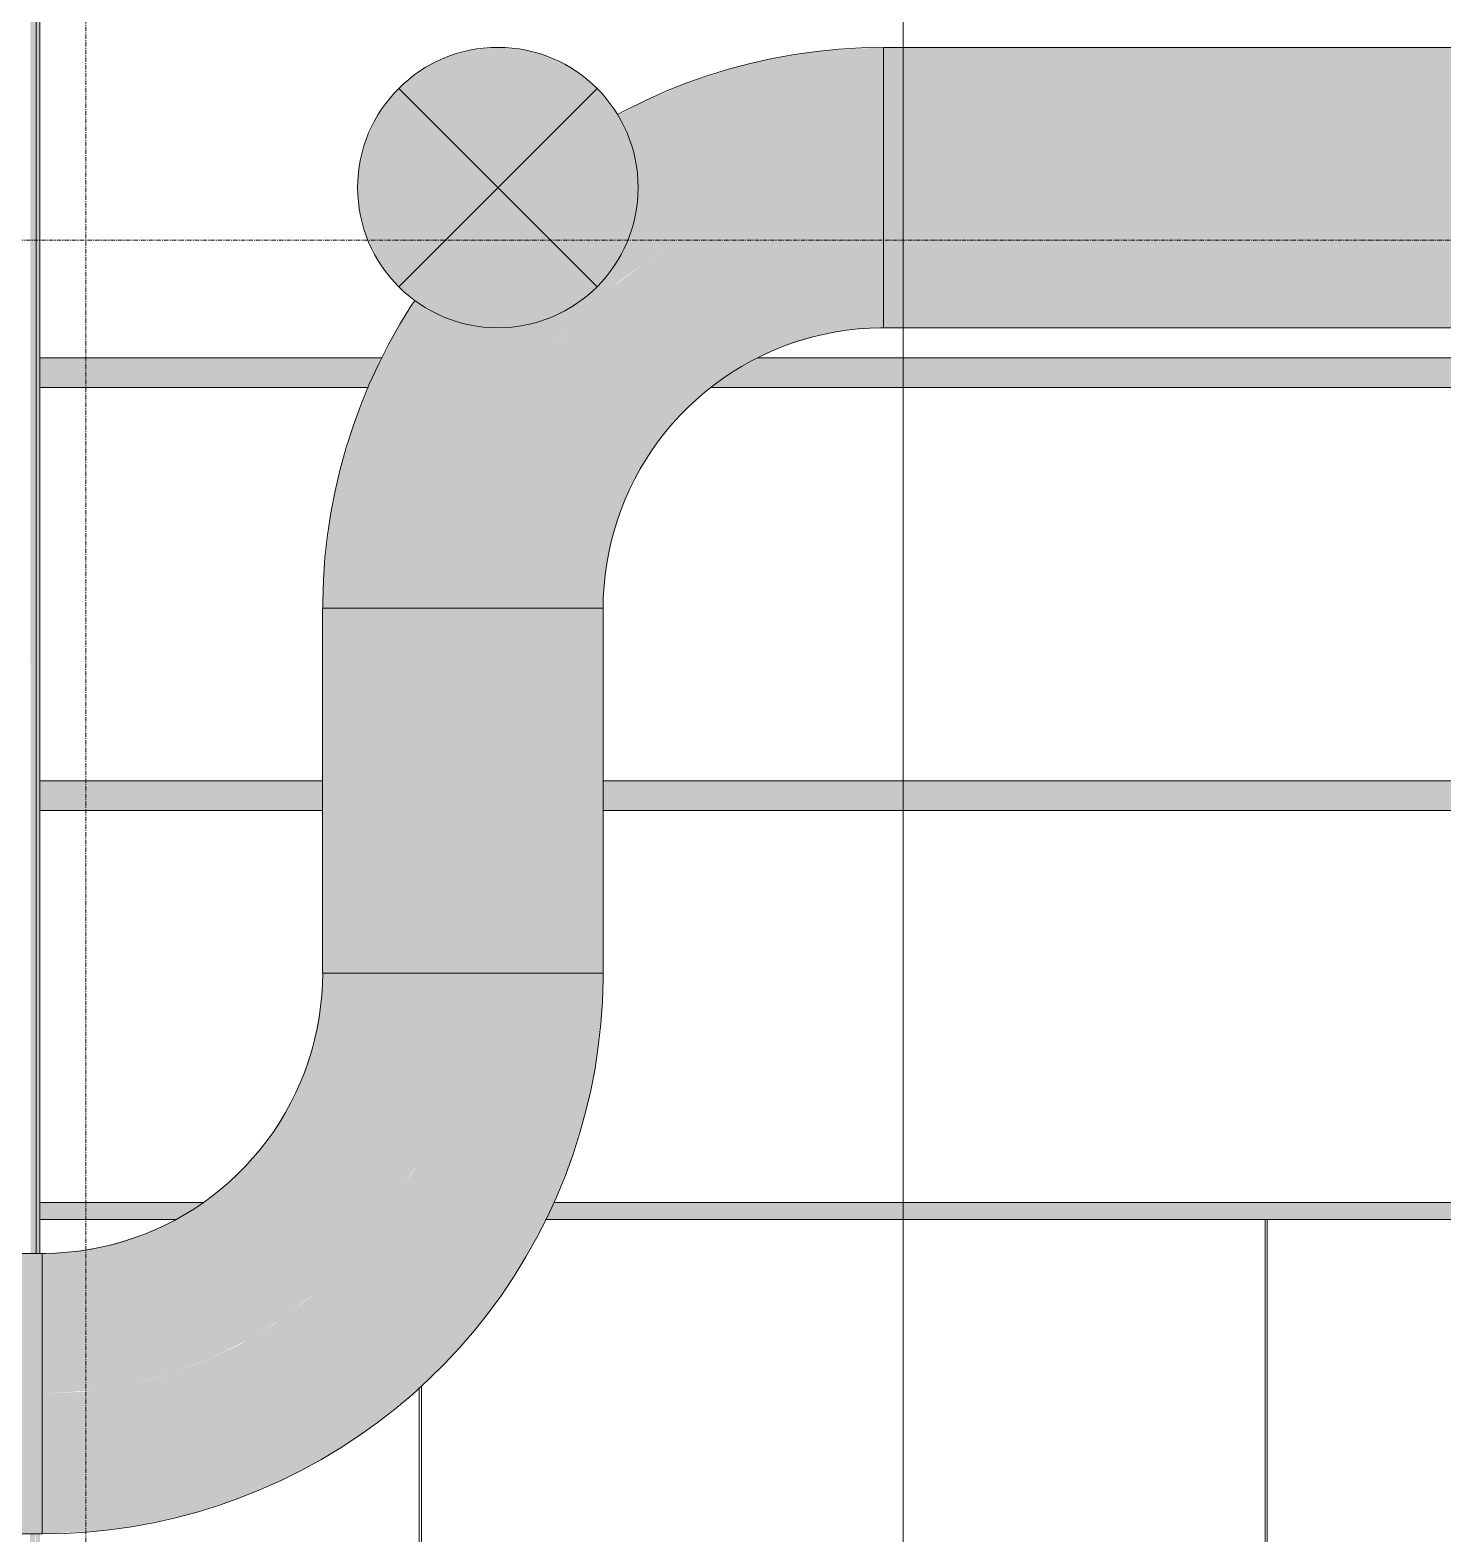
# Model space of a CAD drawing. Header units: inches. Extents: x -23445 to -32, y -314 to 853.
# Drawn here: x -8498.4 to -8337.2, y 110.4 to 282 of the extents above; entities that cross this region are included whole.
import ezdxf

# ---------------------------------------------------------------- set-up
doc = ezdxf.new("R2010")
doc.units = ezdxf.units.IN
doc.header["$MEASUREMENT"] = 0
doc.linetypes.add('Grid Line 1_2_', pattern=[0.875, 0.5, -0.125, 0.125, -0.125])
for name, color, linetype, lineweight in [('A-FLOR-LEVL', 51, 'Continuous', 9), ('A-WALL-PATT', 111, 'Continuous', 25), ('G-ANNO-SYMB', 111, 'Continuous', 9), ('I-WALL', 2, 'Continuous', 9), ('M-HVAC-DUCT', 70, 'Continuous', 9), ('M-HVAC-DUCT-ANNO', 70, 'Continuous', 9), ('S-BEAM', 12, 'Continuous', 9), ('S-COLS', 52, 'Continuous', 9), ('S-GRID', 1, 'Continuous', 9)]:
    doc.layers.add(name, color=color, linetype=linetype, lineweight=lineweight)

# ---------------------------------------------------------------- blocks, each defined once
blk = doc.blocks.new('Girt_C - 10_D-1401751-Building Section - North_South looking West _ Fitness Center')
at = {"layer": 'S-BEAM'}
h = blk.add_hatch(color=256, dxfattribs=at)
h.paths.add_polyline_path([(-21775.12, 146.25), (-21772.38, 146.25), (-21771.17, 148.19), (-21863.55, 148.19), (-21863.55, 146.25), (-21794.49, 146.25)], flags=0)
h.paths.add_polyline_path([(-22346.4, 146.25), (-22331.84, 146.25), (-22328.69, 148.19), (-22347.3, 148.19), (-22347.3, 146.25)], flags=0)
h.paths.add_polyline_path([(-21146.8, 146.25), (-21146.8, 148.19), (-21381.05, 148.19), (-21381.05, 146.25), (-21155.42, 146.25)], flags=0)
h.paths.add_polyline_path([(-22288.38, 146.25), (-22112.8, 146.25), (-22112.8, 148.19), (-22288.69, 148.19), (-22289.1, 147.24), (-22289.61, 146.25), (-22289.05, 146.25)], flags=0)
h.paths.add_polyline_path([(-21389.05, 146.25), (-21389.05, 148.19), (-21622.3, 148.19), (-21622.3, 146.25), (-21407.18, 146.25)], flags=0)
h.paths.add_polyline_path([(-22104.8, 146.25), (-21871.55, 146.25), (-21871.55, 148.19), (-22104.8, 148.19), (-22104.8, 147.24)], flags=0)
h.paths.add_polyline_path([(-21630.3, 146.25), (-21630.3, 148.19), (-21725.47, 148.19), (-21724.09, 146.25), (-21639.56, 146.25)], flags=0)
h.paths.add_polyline_path([(-21725.37, 146.25), (-21725.37, 146.25), (-21726.73, 148.19), (-21769.91, 148.19), (-21771.18, 146.25), (-21725.42, 146.25)], flags=0)
for p, q in [((-22328.69, 148.19), (-22347.3, 148.19)), ((-22112.8, 148.19), (-22288.69, 148.19))]:
    blk.add_line(p, q, dxfattribs=at)
blk = doc.blocks.new('Girt_Z - 10_D-1255199-Building Section - North_South looking West _ Fitness Center')
at = {"layer": 'S-BEAM'}
h = blk.add_hatch(color=256, dxfattribs=at)
h.paths.add_polyline_path([(-21146.8, 192.94), (-21146.8, 196.31), (-21381.05, 196.31), (-21381.05, 192.94), (-21174.79, 192.94)], flags=0)
h.paths.add_polyline_path([(-21742.31, 192.94), (-21741.8, 192.94), (-21739.65, 196.31), (-21757.83, 196.26), (-21755.55, 192.94), (-21746.07, 192.94)], flags=0)
h.paths.add_polyline_path([(-21736.69, 192.94), (-21630.3, 192.94), (-21630.3, 196.31), (-21738.4, 196.31), (-21740.56, 192.94)], flags=0)
h.paths.add_polyline_path([(-21389.05, 192.94), (-21389.05, 196.31), (-21622.3, 196.31), (-21622.3, 192.94), (-21407.18, 192.94)], flags=0)
h.paths.add_polyline_path([(-21863.55, 192.94), (-21756.8, 192.94), (-21759.12, 196.31), (-21863.55, 196.31)], flags=0)
h.paths.add_polyline_path([(-21871.55, 192.94), (-21871.55, 196.31), (-22104.8, 196.31), (-22104.8, 192.94), (-21871.95, 192.94)], flags=0)
h.paths.add_polyline_path([(-22112.8, 192.94), (-22112.8, 196.31), (-22283.05, 196.31), (-22283.05, 192.94), (-22181.8, 192.94)], flags=0)
h.paths.add_polyline_path([(-22315.05, 192.94), (-22315.05, 196.31), (-22347.3, 196.31), (-22347.3, 192.94), (-22336.72, 192.94)], flags=0)
for p, q in [((-22347.3, 196.31), (-22315.05, 196.31)), ((-22283.05, 196.31), (-22112.8, 196.31)), ((-22347.3, 192.94), (-22315.05, 192.94)), ((-22283.05, 192.94), (-22112.8, 192.94))]:
    blk.add_line(p, q, dxfattribs=at)
blk = doc.blocks.new('Girt_Z - 10_D-1254871-Building Section - North_South looking West _ Fitness Center')
at = {"layer": 'S-BEAM'}
h = blk.add_hatch(color=256, dxfattribs=at)
h.paths.add_polyline_path([(-21622.3, 241.19), (-21389.05, 241.19), (-21389.05, 244.56), (-21622.3, 244.56), (-21622.3, 242.96)], flags=0)
h.paths.add_polyline_path([(-21146.8, 241.19), (-21146.8, 244.56), (-21381.05, 244.56), (-21381.05, 241.19), (-21174.79, 241.19)], flags=0)
h.paths.add_polyline_path([(-21710.41, 241.19), (-21710.21, 241.19), (-21708.01, 244.56), (-21790.35, 244.56), (-21788.07, 241.19), (-21717.02, 241.19)], flags=0)
h.paths.add_polyline_path([(-21687.02, 241.19), (-21630.3, 241.19), (-21630.3, 244.56), (-21706.8, 244.56), (-21709, 241.19), (-21692.37, 241.19)], flags=0)
h.paths.add_polyline_path([(-22181.8, 241.19), (-22112.8, 241.19), (-22112.8, 244.56), (-22265.42, 244.56), (-22266.04, 244.27), (-22269.8, 241.89), (-22270.7, 241.19), (-22220.53, 241.19)], flags=0)
h.paths.add_polyline_path([(-22104.8, 241.19), (-21871.55, 241.19), (-21871.55, 244.56), (-22104.8, 244.56), (-22104.8, 242.96)], flags=0)
h.paths.add_polyline_path([(-21863.55, 241.19), (-21789.28, 241.19), (-21791.56, 244.56), (-21863.55, 244.56), (-21863.55, 242.96)], flags=0)
h.paths.add_polyline_path([(-22309.83, 241.19), (-22308.82, 243.5), (-22308.27, 244.56), (-22347.3, 244.56), (-22347.3, 241.19), (-22310.11, 241.19)], flags=0)
for p, q in [((-22347.3, 244.56), (-22308.27, 244.56)), ((-22265.42, 244.56), (-22112.8, 244.56)), ((-22347.3, 241.19), (-22309.83, 241.19)), ((-22270.7, 241.19), (-22112.8, 241.19))]:
    blk.add_line(p, q, dxfattribs=at)
blk = doc.blocks.new('Round Elbow - 1_5 D-1342547-Building Section - North_South looking West _ Fitness Center')
at = {"layer": 'M-HVAC-DUCT'}
for points in [[(-22300.16, 216), (-22299.05, 216), (-22298.82, 220.7), (-22297.99, 225.93), (-22296.99, 229.93), (-22295.4, 234.37), (-22293.39, 238.63), (-22290.74, 242.96), (-22288.16, 246.45), (-22284.6, 250.3), (-22281.2, 253.33), (-22277.72, 255.91), (-22273.38, 258.47), (-22268.94, 260.52), (-22264.64, 262.02), (-22260.15, 263.12), (-22255.76, 263.77), (-22251.05, 264), (-22251.05, 280), (-22257.5, 279.64), (-22262.17, 279.03), (-22267.62, 277.82), (-22273.67, 275.84), (-22278.62, 273.73), (-22281.35, 272.23), (-22281.01, 271.59), (-22279.97, 269.28), (-22279.26, 266.36), (-22279.05, 264), (-22279.41, 260.8), (-22280.02, 258.53), (-22281.2, 256), (-22282.8, 253.71), (-22284.99, 251.59), (-22287.05, 250.14), (-22289.58, 248.96), (-22292.72, 248.2), (-22295.05, 248), (-22297.99, 248.29), (-22300.71, 249.05), (-22303.44, 250.41), (-22304.48, 251.14), (-22306.48, 248), (-22309.09, 242.96), (-22311.45, 237.08), (-22313.03, 231.85), (-22314.08, 227.11), (-22314.85, 220.67), (-22315.05, 216), (-22301.16, 216)], [(-22284.38, 216), (-22283.05, 216), (-22282.82, 219.86), (-22282.03, 223.94), (-22280.75, 227.85), (-22279.39, 230.87), (-22277.33, 234.25), (-22275.01, 237.22), (-22271.9, 240.25), (-22268.94, 242.51), (-22265.33, 244.6), (-22262.4, 245.92), (-22258.38, 247.13), (-22254.91, 247.77), (-22251.05, 248.01), (-22251.05, 264), (-22255.83, 263.76), (-22260.42, 263.08), (-22264.99, 261.93), (-22269.42, 260.35), (-22273.68, 258.33), (-22277.93, 255.76), (-22282.12, 252.54), (-22284.99, 249.94), (-22288.31, 246.25), (-22290.96, 242.67), (-22293.39, 238.63), (-22295.4, 234.37), (-22296.99, 229.93), (-22298.13, 225.36), (-22298.82, 220.7), (-22299.05, 216), (-22285.2, 216)]]:
    blk.add_hatch(color=256, dxfattribs=at).paths.add_polyline_path(points, flags=0)
for p, q in [((-22251.05, 280), (-22251.05, 264)), ((-22251.05, 264), (-22251.05, 248)), ((-22299.05, 216), (-22315.05, 216)), ((-22283.05, 216), (-22299.05, 216))]:
    blk.add_line(p, q, dxfattribs=at)
at = {"layer": 'M-HVAC-DUCT', "flags": 128}
for points in [[(-22251.05, 280), (-22253.61, 279.95), (-22256.17, 279.8), (-22258.71, 279.54), (-22261.25, 279.18), (-22263.77, 278.72), (-22266.27, 278.17), (-22268.74, 277.51), (-22271.19, 276.75), (-22273.6, 275.9), (-22275.98, 274.95), (-22278.31, 273.9), (-22280.61, 272.77), (-22281.42, 272.32)], [(-22304.51, 251.17), (-22304.91, 250.58), (-22306.25, 248.4), (-22307.5, 246.17), (-22308.66, 243.88), (-22309.73, 241.56), (-22310.7, 239.19), (-22311.58, 236.79), (-22312.37, 234.35), (-22313.05, 231.88), (-22313.64, 229.39), (-22314.12, 226.88), (-22314.51, 224.35), (-22314.79, 221.8), (-22314.97, 219.25), (-22315.05, 216.69), (-22315.05, 216)], [(-22283.05, 216), (-22283.03, 217.28), (-22282.95, 218.56), (-22282.82, 219.83), (-22282.64, 221.1), (-22282.41, 222.36), (-22282.14, 223.61), (-22281.81, 224.84), (-22281.43, 226.07), (-22281, 227.27), (-22280.53, 228.46), (-22280, 229.63), (-22279.44, 230.78), (-22278.82, 231.9), (-22278.16, 233), (-22277.46, 234.07), (-22276.72, 235.11), (-22275.94, 236.12), (-22275.11, 237.1), (-22274.25, 238.05), (-22273.35, 238.96), (-22272.41, 239.83), (-22271.44, 240.66), (-22270.44, 241.46), (-22269.41, 242.21), (-22268.34, 242.93), (-22267.25, 243.6), (-22266.14, 244.22), (-22264.99, 244.8), (-22263.83, 245.34), (-22262.65, 245.83), (-22261.45, 246.27), (-22260.23, 246.66), (-22258.99, 247), (-22257.75, 247.29), (-22256.49, 247.53), (-22255.23, 247.73), (-22253.95, 247.87), (-22252.68, 247.96), (-22251.4, 248), (-22251.05, 248)]]:
    blk.add_lwpolyline(points, dxfattribs=at)
blk = doc.blocks.new('Round Elbow - 1_5 D-V184-Building Section - North_South looking West _ Fitness Center')
at = {"layer": 'M-HVAC-DUCT'}
for points in [[(-22347.05, 126.38), (-22341.55, 126.73), (-22337.69, 127.3), (-22332.89, 128.53), (-22328.43, 130.15), (-22323.67, 132.5), (-22319.96, 134.78), (-22316.26, 137.59), (-22313.11, 140.44), (-22309.95, 143.93), (-22307.14, 147.71), (-22304.47, 152.28), (-22302.71, 156.01), (-22301.12, 160.45), (-22299.98, 165.02), (-22299.28, 169.67), (-22299.05, 174.38), (-22315.05, 174.38), (-22315.33, 170.3), (-22316.17, 166.13), (-22317.35, 162.54), (-22318.72, 159.51), (-22321.06, 155.76), (-22323.13, 153.13), (-22326.25, 150.1), (-22329.07, 147.93), (-22332.77, 145.78), (-22335.8, 144.43), (-22339.96, 143.21), (-22343.74, 142.58), (-22347.05, 142.38), (-22347.05, 129.16)], [(-22347.05, 110.38), (-22340.59, 110.74), (-22335.94, 111.35), (-22330.08, 112.69), (-22324.88, 114.36), (-22319.57, 116.6), (-22314.88, 119.06), (-22310.22, 122.05), (-22305.2, 126.01), (-22301.33, 129.63), (-22297.67, 133.7), (-22294.63, 137.67), (-22291.63, 142.38), (-22289.05, 147.33), (-22286.77, 152.94), (-22285.04, 158.71), (-22284.03, 163.27), (-22283.26, 169.7), (-22283.05, 174.38), (-22299.05, 174.38), (-22299.28, 169.67), (-22299.98, 165.02), (-22301.12, 160.45), (-22302.83, 155.75), (-22304.72, 151.75), (-22307.67, 147), (-22309.95, 143.93), (-22313.11, 140.44), (-22316.6, 137.28), (-22320.39, 134.47), (-22324.43, 132.05), (-22328.68, 130.03), (-22333.12, 128.45), (-22337.69, 127.3), (-22342.35, 126.61), (-22347.05, 126.38), (-22347.05, 110.62)]]:
    blk.add_hatch(color=256, dxfattribs=at).paths.add_polyline_path(points, flags=0)
for p, q in [((-22315.05, 174.38), (-22299.05, 174.38)), ((-22299.05, 174.38), (-22283.05, 174.38)), ((-22347.05, 126.38), (-22347.05, 142.38)), ((-22347.05, 110.38), (-22347.05, 126.38))]:
    blk.add_line(p, q, dxfattribs=at)
at = {"layer": 'M-HVAC-DUCT', "flags": 128}
for points in [[(-22315.05, 174.38), (-22315.08, 173.1), (-22315.16, 171.82), (-22315.28, 170.55), (-22315.46, 169.28), (-22315.69, 168.02), (-22315.97, 166.77), (-22316.3, 165.54), (-22316.68, 164.31), (-22317.1, 163.11), (-22317.58, 161.92), (-22318.1, 160.75), (-22318.67, 159.6), (-22319.28, 158.48), (-22319.94, 157.38), (-22320.64, 156.31), (-22321.39, 155.27), (-22322.17, 154.26), (-22323, 153.28), (-22323.86, 152.33), (-22324.76, 151.42), (-22325.69, 150.55), (-22326.66, 149.72), (-22327.67, 148.92), (-22328.7, 148.17), (-22329.76, 147.45), (-22330.85, 146.78), (-22331.97, 146.16), (-22333.11, 145.58), (-22334.27, 145.04), (-22335.46, 144.55), (-22336.66, 144.11), (-22337.88, 143.72), (-22339.11, 143.38), (-22340.36, 143.09), (-22341.61, 142.85), (-22342.88, 142.65), (-22344.15, 142.51), (-22345.43, 142.42), (-22346.71, 142.38), (-22347.05, 142.38)], [(-22347.05, 110.38), (-22344.49, 110.43), (-22341.94, 110.58), (-22339.39, 110.84), (-22336.86, 111.2), (-22334.34, 111.66), (-22331.84, 112.21), (-22329.37, 112.87), (-22326.92, 113.63), (-22324.51, 114.48), (-22322.13, 115.43), (-22319.79, 116.48), (-22317.5, 117.61), (-22315.25, 118.84), (-22313.06, 120.16), (-22310.92, 121.56), (-22308.83, 123.05), (-22306.81, 124.62), (-22304.85, 126.26), (-22302.96, 127.99), (-22301.14, 129.79), (-22299.4, 131.66), (-22297.73, 133.6), (-22296.13, 135.61), (-22294.62, 137.67), (-22293.2, 139.8), (-22291.86, 141.98), (-22290.61, 144.21), (-22289.45, 146.5), (-22288.38, 148.82), (-22287.4, 151.19), (-22286.52, 153.59), (-22285.74, 156.03), (-22285.06, 158.5), (-22284.47, 160.99), (-22283.98, 163.5), (-22283.6, 166.03), (-22283.32, 168.58), (-22283.14, 171.13), (-22283.06, 173.69), (-22283.05, 174.38)]]:
    blk.add_lwpolyline(points, dxfattribs=at)

msp = doc.modelspace()

# ---------------------------------------------------------------- hatches: boundary and pattern name
at = {"layer": 'A-WALL-PATT', "lineweight": 9}
h = msp.add_hatch(dxfattribs=at)
h.set_pattern_fill('FP_48', color=256, style=0, pattern_type=2)
h.set_pattern_definition([(90, (-21385.18, -673.75), (-193, -193), [48, -145]), (180, (-21385.18, -673.75), (-2e-14, -193), [96.25, -96.75]), (270, (-21481.43, -625.75), (-193, -193), [48, -145]), (180, (-21385.18, -625.75), (-2e-14, -193), [96.25, -96.75]), (270, (-21481.68, -625.75), (-193, -193), [48, -145]), (180, (-21481.68, -625.75), (-2e-14, -193), [96.25, -96.75]), (90, (-21577.93, -673.75), (-193, -193), [48, -145]), (180, (-21481.68, -673.75), (-2e-14, -193), [96.25, -96.75]), (90, (-21433.18, -625.5), (-193, -193), [48, -145]), (180, (-21384.93, -625.5), (-2e-14, -193), [48.25, -144.75]), (180, (-21384.93, -577.5), (-2e-14, -193), [48.25, -144.75]), (90, (-21529.68, -625.5), (-193, -193), [48, -145]), (180, (-21433.43, -625.5), (-2e-14, -193), [96.25, -96.75]), (270, (-21433.43, -577.5), (-193, -193), [48, -145]), (180, (-21433.43, -577.5), (-2e-14, -193), [96.25, -96.75]), (180, (-21529.93, -625.5), (-2e-14, -193), [48, -145]), (270, (-21529.93, -577.5), (-193, -193), [48, -145]), (180, (-21529.93, -577.5), (-2e-14, -193), [48, -145]), (90, (-21385.18, -577.25), (-193, -193), [48, -145]), (180, (-21385.18, -577.25), (-2e-14, -193), [96.25, -96.75]), (270, (-21481.43, -529.25), (-193, -193), [48, -145]), (180, (-21385.18, -529.25), (-2e-14, -193), [96.25, -96.75]), (270, (-21481.68, -529.25), (-193, -193), [48, -145]), (180, (-21481.68, -529.25), (-2e-14, -193), [96.25, -96.75]), (270, (-21577.93, -529.25), (-193, -193), [48, -145]), (180, (-21481.68, -577.25), (-2e-14, -193), [96.25, -96.75]), (90, (-21433.18, -529), (-193, -193), [48, -145]), (180, (-21384.93, -529), (-2e-14, -193), [48.25, -144.75]), (180, (-21384.93, -481), (-2e-14, -193), [48.25, -144.75]), (90, (-21529.68, -529), (-193, -193), [48, -145]), (180, (-21433.43, -529), (-2e-14, -193), [96.25, -96.75]), (270, (-21433.43, -481), (-193, -193), [48, -145]), (180, (-21433.43, -481), (-2e-14, -193), [96.25, -96.75]), (180, (-21529.93, -529), (-2e-14, -193), [48, -145]), (270, (-21529.93, -481), (-193, -193), [48, -145]), (180, (-21529.93, -481), (-2e-14, -193), [48, -145])])
h.paths.add_polyline_path([(-8409.26, 0), (-8329.38, 0), (-8329.38, 1), (-8262.81, 1), (-8262.81, 146.25), (-8439.62, 146.25), (-8442.16, 141.55), (-8445.14, 137.01), (-8448.63, 132.59), (-8452.42, 128.56), (-8455.99, 125.3), (-8460.35, 121.95), (-8465.06, 118.95), (-8470.01, 116.38), (-8475.17, 114.24), (-8481.38, 112.36), (-8486.81, 111.24), (-8492.01, 110.6), (-8497.31, 110.36), (-8497.31, 98.25), (-8426.56, 98.25), (-8426.56, 0)], flags=0)
h.paths.add_polyline_path([(-7894.81, 1), (-7780.31, 1), (-7780.31, 5.05), (-7875.44, 146.25), (-7921.19, 146.25), (-8013.56, 5.2), (-8013.56, 1), (-7895.06, 1)], flags=0)
h.paths.add_polyline_path([(-8254.81, 1), (-8021.56, 1), (-8021.56, 146.25), (-8254.81, 146.25), (-8254.81, 4)], flags=0)
h.paths.add_polyline_path([(-7772.31, 1), (-7679.43, 1), (-7679.43, 146.25), (-7772.31, 146.25), (-7772.31, 1.14)], flags=0)
h.paths.add_polyline_path([(-7780.31, 6.84), (-7780.31, 146.25), (-7874.17, 146.25), (-7783.26, 11.22)], flags=0)
h.paths.add_polyline_path([(-8013.56, 7.02), (-7922.46, 146.25), (-8013.56, 146.25), (-8013.56, 7.62)], flags=0)
h.paths.add_polyline_path([(-8229.11, 34.89), (-8229.11, 34.89), (-8226.25, 34.89)], flags=0)
h.paths.add_polyline_path([(-8278.26, 35.22), (-8278.26, 35.22), (-8278, 35.22)], flags=0)
h.paths.add_polyline_path([(-8279.71, 35.22), (-8279.71, 35.22), (-8279.22, 35.22)], flags=0)
h.paths.add_polyline_path([(-7728.56, 35.24), (-7728.06, 35.24), (-7725.81, 35.24)], flags=0)
h.paths.add_polyline_path([(-8497.06, 142.38), (-8492.61, 142.72), (-8488.8, 143.49), (-8485.71, 144.46), (-8481.88, 146.25), (-8497.31, 146.25), (-8497.31, 142.38)], flags=0)
at = {"layer": 'M-HVAC-DUCT', "lineweight": 5}
for points in [[(-8401.06, 264), (-7330.68, 264), (-7330.68, 280), (-8401.06, 280), (-8401.06, 266.78)], [(-8399.58, 248), (-7330.68, 248), (-7330.68, 264), (-8401.06, 264), (-8401.06, 248)], [(-8465.06, 174.38), (-8449.06, 174.38), (-8449.06, 216), (-8465.06, 216), (-8465.06, 182.51)], [(-8449.06, 174.38), (-8433.06, 174.38), (-8433.06, 216), (-8449.06, 216), (-8449.06, 182.51)]]:
    msp.add_hatch(color=256, dxfattribs=at).paths.add_polyline_path(points, flags=0)
h = msp.add_hatch(color=256, dxfattribs=at)
h.paths.add_polyline_path([(-8497.06, 126.38), (-8497.06, 142.38), (-8508.81, 142.32), (-8508.81, 134.82), (-8507.66, 134.82), (-8507.66, 126.38), (-8506.09, 126.38)], flags=0)
h.paths.add_polyline_path([(-8520.31, 134.82), (-8520.31, 142.38), (-8544.34, 142.38), (-8544.34, 134.82), (-8525.46, 134.82)], flags=0)
h = msp.add_hatch(color=256, dxfattribs=at)
h.paths.add_polyline_path([(-8520.31, 110.38), (-8520.31, 116.82), (-8544.34, 116.82), (-8544.34, 110.38), (-8525.46, 110.38)], flags=0)
h.paths.add_polyline_path([(-8497.06, 110.38), (-8497.06, 126.38), (-8507.66, 126.38), (-8507.66, 116.82), (-8508.81, 116.82), (-8508.81, 110.38), (-8506.09, 110.38)], flags=0)
at = {"layer": 'M-HVAC-DUCT-ANNO'}
msp.add_hatch(color=256, dxfattribs=at).paths.add_polyline_path([(-8445.06, 248), (-8442.28, 248.24), (-8439.58, 248.96), (-8437.06, 250.14), (-8434.77, 251.74), (-8432.8, 253.72), (-8431.2, 256), (-8430.02, 258.53), (-8429.3, 261.22), (-8429.06, 264), (-8429.3, 266.78), (-8430.02, 269.47), (-8431.2, 272), (-8432.8, 274.28), (-8434.77, 276.26), (-8437.06, 277.86), (-8439.58, 279.04), (-8442.28, 279.76), (-8445.06, 280), (-8447.99, 279.71), (-8450.53, 279.04), (-8453.06, 277.86), (-8455.34, 276.26), (-8457.31, 274.28), (-8458.91, 272), (-8460.09, 269.47), (-8460.81, 266.78), (-8461.06, 264), (-8460.81, 261.22), (-8460.09, 258.53), (-8458.91, 256), (-8457.31, 253.72), (-8455.34, 251.74), (-8453.06, 250.14), (-8450.53, 248.96), (-8447.84, 248.24)], flags=0)
at = {"layer": 'S-COLS', "lineweight": 5}
h = msp.add_hatch(color=256, dxfattribs=at)
h.paths.add_polyline_path([(-8498.26, 0), (-8497.74, 0), (-8497.82, 110.38), (-8498.43, 110.38), (-8498.43, 0)], flags=0)
h.paths.add_polyline_path([(-8498.26, 142.38), (-8497.74, 142.38), (-8497.79, 336.17), (-8498.43, 336.14), (-8498.36, 142.38)], flags=0)
h = msp.add_hatch(color=256, dxfattribs=at)
h.paths.add_polyline_path([(-8497.74, 0), (-8497.31, 0), (-8497.31, 110.38), (-8497.74, 110.38), (-8497.74, 61.6)], flags=0)
h.paths.add_polyline_path([(-8497.31, 142.38), (-8497.31, 336.19), (-8497.74, 336.17), (-8497.74, 142.38)], flags=0)

# ---------------------------------------------------------------- linework, layer by layer
at = {"layer": 'A-FLOR-LEVL', "linetype": 'Grid Line 1_2_'}
msp.add_line((-9377.38, 258), (-6327.09, 258), dxfattribs=at)
at = {"layer": 'G-ANNO-SYMB'}
msp.add_line((-8398.84, 545.16), (-8398.84, -79.66), dxfattribs=at)
at = {"layer": 'I-WALL'}
for p, q in [((-8481.88, 146.25), (-8497.31, 146.25)), ((-8262.81, 146.25), (-8439.62, 146.25))]:
    msp.add_line(p, q, dxfattribs=at)
at = {"layer": 'M-HVAC-DUCT'}
for p, q in [((-7330.68, 280), (-8401.06, 280)), ((-8401.06, 248), (-8401.06, 280)), ((-8401.06, 248), (-7330.68, 248)), ((-8465.06, 216), (-8465.06, 174.38)), ((-8465.06, 216), (-8433.06, 216)), ((-8433.06, 174.38), (-8433.06, 216)), ((-8433.06, 174.38), (-8465.06, 174.38)), ((-8497.06, 142.38), (-8508.81, 142.38)), ((-8497.06, 142.38), (-8497.06, 110.38)), ((-8508.81, 110.38), (-8497.06, 110.38))]:
    msp.add_line(p, q, dxfattribs=at)
at = {"layer": 'M-HVAC-DUCT-ANNO'}
for p, q in [((-8456.37, 275.31), (-8433.74, 252.69)), ((-8433.74, 275.31), (-8456.37, 252.69))]:
    msp.add_line(p, q, dxfattribs=at)
for start, end in [(0, 180), (180, 360)]:
    msp.add_arc((-8445.06, 264), 16, start, end, dxfattribs=at)
at = {"layer": 'S-COLS'}
for p, q in [((-8497.74, 336.17), (-8497.74, 142.38)), ((-8497.31, 336.19), (-8497.31, 142.38))]:
    msp.add_line(p, q, dxfattribs=at)
at = {"layer": 'S-GRID', "linetype": 'Grid Line 1_2_'}
msp.add_line((-8492.06, -293.04), (-8492.06, 738.66), dxfattribs=at)

# ---------------------------------------------------------------- block references
at = {"layer": 'M-HVAC-DUCT'}
for name in ['Round Elbow - 1_5 D-1342547-Building Section - North_South looking West _ Fitness Center', 'Round Elbow - 1_5 D-V184-Building Section - North_South looking West _ Fitness Center']:
    msp.add_blockref(name, (13850, 0), dxfattribs=at)
at = {"layer": 'S-BEAM'}
for name in ['Girt_Z - 10_D-1254871-Building Section - North_South looking West _ Fitness Center', 'Girt_Z - 10_D-1255199-Building Section - North_South looking West _ Fitness Center', 'Girt_C - 10_D-1401751-Building Section - North_South looking West _ Fitness Center']:
    msp.add_blockref(name, (13850, 0), dxfattribs=at)

doc.saveas('drawing.dxf')
